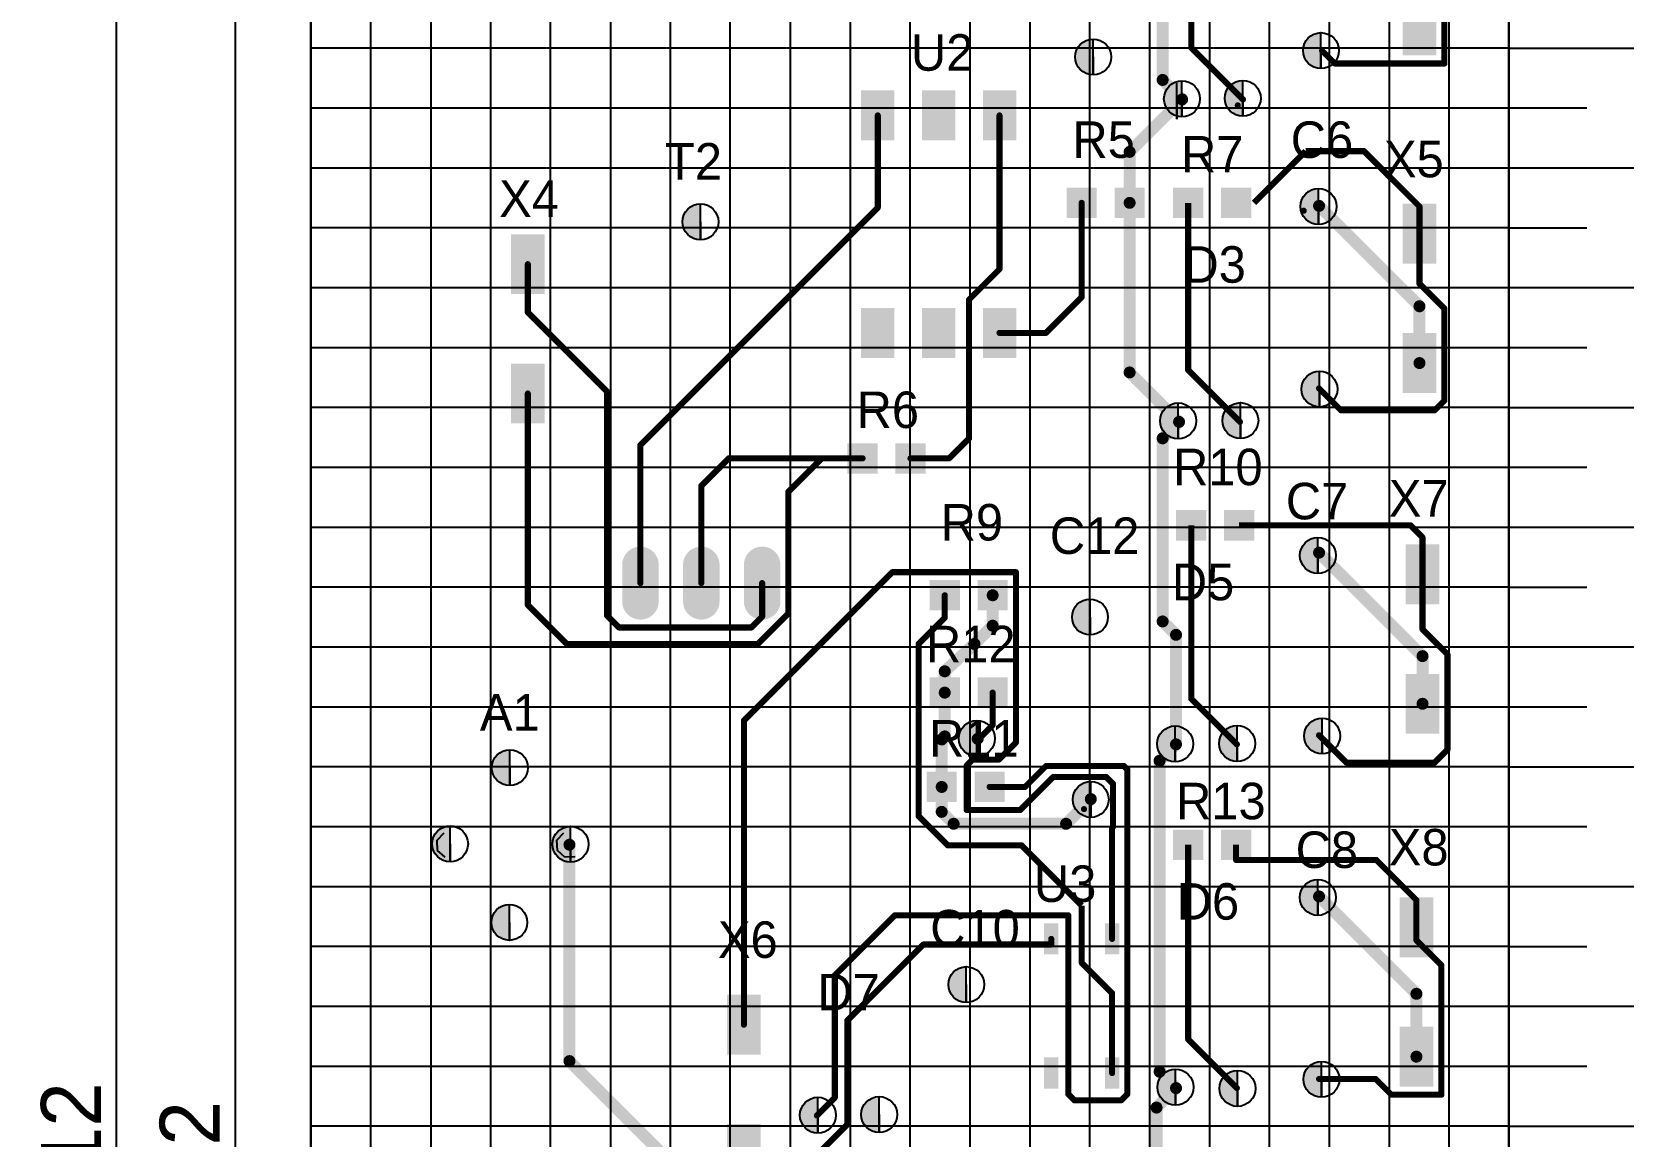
# Model space of a CAD drawing. Header units: millimetres. Extents: x 40 to 3761, y -469 to 920.
# Drawn here: x 1668.6 to 1735.4, y 62.6 to 108.7 of the extents above; entities that cross this region are included whole.
import ezdxf

# ---------------------------------------------------------------- set-up
doc = ezdxf.new("R2010")
doc.units = ezdxf.units.MM
doc.layers.get('Defpoints').update_dxf_attribs({"color": 5})
for name, color, linetype in [('3-размеры', 6, 'Continuous'), ('TopLayer', 1, 'Continuous'), ('TopOverlay', 2, 'Continuous'), ('Слой1', 7, 'Continuous')]:
    doc.layers.add(name, color=color, linetype=linetype)
doc.dimstyles.new('ISO-25', dxfattribs={"dimtxt": 2.5, "dimasz": 2.5, "dimexe": 1.25, "dimexo": 0.625, "dimtad": 1, "dimtxsty": 'Standard', "dimcen": 2.5, "dimadec": 0, "dimazin": 0, "dimtfac": 1, "dimtmove": 0, "dimatfit": 3, "dimfxl": 1, "dimarcsym": 0})

# ---------------------------------------------------------------- blocks, each defined once
blk = doc.blocks.new('*U99')
blk.add_line((0, 0.984), (0, -0.984))
blk = doc.blocks.new('*U100')
at = {"color": 0, "linetype": 'ByBlock', "lineweight": -2, "transparency": 16777216}
for p in [(0, 0), (5, 0), (10, 0), (15, 0), (20, 0), (25, 0), (30, 0), (35, 0), (40, 0), (45, 0)]:
    blk.add_blockref('*U99', p, dxfattribs=at)
blk = doc.blocks.new('*U95')
blk.add_line((1.624, 0), (-1.624, 0))
blk = doc.blocks.new('*U96')
at = {"color": 0, "linetype": 'ByBlock', "lineweight": -2, "transparency": 16777216}
for p in [(0, 0), (0, -2.5), (0, -5), (0, -7.5), (0, -10), (0, -12.5), (0, -15), (0, -17.5), (0, -20), (0, -22.5), (0, -25), (0, -27.5), (0, -30), (0, -32.5), (0, -35), (0, -37.5), (0, -40), (0, -42.5), (0, -45)]:
    blk.add_blockref('*U95', p, dxfattribs=at)
blk = doc.blocks.new('*D110')
at = {"layer": '3-размеры', "color": 0, "lineweight": -2, "transparency": 16777216}
for p, q in [((1679.606, 135.565), (1670.86, 135.565)), ((1672.11, 133.065), (1672.11, -14.435)), ((1679.606, -16.935), (1670.86, -16.935))]:
    blk.add_line(p, q, dxfattribs=at)
at = {"layer": '3-размеры', "color": 0, "transparency": 16777216}
for points in [[(1671.693, 133.065), (1672.526, 133.065), (1672.11, 135.565)], [(1671.693, -14.435), (1672.526, -14.435), (1672.11, -16.935)]]:
    blk.add_solid(points, dxfattribs=at)
at = {"layer": 'Defpoints', "color": 0, "transparency": 16777216}
for p in [(1680.231, 135.565), (1672.11, -16.935), (1680.231, -16.935)]:
    blk.add_point(p, dxfattribs=at)
at = {"layer": '3-размеры', "color": 0, "transparency": 16777216, "insert": (1670.235, 59.315), "char_height": 2.5, "attachment_point": 5, "rotation": 90}
blk.add_mtext('150h12', dxfattribs=at)
blk = doc.blocks.new('*D106')
at = {"layer": '3-размеры', "color": 0, "lineweight": -2, "transparency": 16777216}
for p, q in [((1682.106, 130.565), (1675.815, 130.565)), ((1677.065, 128.065), (1677.065, -11.917)), ((1682.109, -14.417), (1675.815, -14.417))]:
    blk.add_line(p, q, dxfattribs=at)
at = {"layer": '3-размеры', "color": 0, "transparency": 16777216}
for points in [[(1676.648, 128.065), (1677.482, 128.065), (1677.065, 130.565)], [(1676.648, -11.917), (1677.482, -11.917), (1677.065, -14.417)]]:
    blk.add_solid(points, dxfattribs=at)
at = {"layer": 'Defpoints', "color": 0, "transparency": 16777216}
for p in [(1682.731, 130.565), (1677.065, -14.417), (1682.734, -14.417)]:
    blk.add_point(p, dxfattribs=at)
at = {"layer": '3-размеры', "color": 0, "transparency": 16777216, "insert": (1675.19, 58.074), "char_height": 2.5, "attachment_point": 5, "rotation": 90}
blk.add_mtext('145%%P0.2', dxfattribs=at)
blk = doc.blocks.new('*U101')
for p, q in [((2.5, 76.25), (2.5, -76.25)), ((-2.5, 73.75), (-2.5, -76.25)), ((0.003, -76.25), (0.003, 73.75))]:
    blk.add_line(p, q)
blk = doc.blocks.new('*U102')
at = {"color": 0, "linetype": 'ByBlock', "lineweight": -2, "transparency": 16777216}
for p in [(0, 0), (7.5, 0), (15, 0), (22.5, 0), (30, 0), (37.5, 0), (45, 0)]:
    blk.add_blockref('*U101', p, dxfattribs=at)
blk = doc.blocks.new('*U103')
for p, q in [((25, 2.5), (-25, 2.5)), ((-25, 0), (25, 0)), ((-25, -2.5), (25, -2.5))]:
    blk.add_line(p, q)
blk = doc.blocks.new('*U104')
at = {"color": 0, "linetype": 'ByBlock', "lineweight": -2, "transparency": 16777216}
for p in [(0, 120), (0, 112.5), (0, 105), (0, 97.5), (0, 90), (0, 82.5), (0, 75)]:
    blk.add_blockref('*U103', p, dxfattribs=at)

msp = doc.modelspace()

# ---------------------------------------------------------------- hatches: boundary and pattern name
h = msp.add_hatch(color=256)
h.dxf.hatch_style = 1
h.paths.add_polyline_path([(1712.879, 108.444, 0.414214), (1712.129, 107.694, 0.414214), (1712.879, 106.944), (1712.879, 107.694)])
h = msp.add_hatch(color=256)
h.dxf.hatch_style = 1
h.paths.add_polyline_path([(1722.385, 108.71, 0.414214), (1721.635, 107.96, 0.414214), (1722.385, 107.21), (1722.385, 107.96)])
h = msp.add_hatch(color=256)
h.dxf.hatch_style = 1
h.paths.add_polyline_path([(1716.584, 106.699, 0.414214), (1715.834, 105.949, 0.414214), (1716.584, 105.199), (1716.584, 105.949)])
h = msp.add_hatch(color=256)
h.dxf.hatch_style = 1
h.paths.add_polyline_path([(1719.121, 106.719, 0.414214), (1718.371, 105.969, 0.414214), (1719.121, 105.219), (1719.121, 105.969)])
h = msp.add_hatch(color=256)
h.dxf.hatch_style = 1
h.paths.add_polyline_path([(1722.28, 102.203, 0.414214), (1721.53, 101.453, 0.414214), (1722.28, 100.703), (1722.28, 101.453)])
h = msp.add_hatch(color=256)
h.dxf.hatch_style = 1
h.paths.add_polyline_path([(1696.488, 101.562, 0.414214), (1695.738, 100.812, 0.414214), (1696.488, 100.062), (1696.488, 100.812)])
h = msp.add_hatch(color=256)
h.dxf.hatch_style = 1
h.paths.add_polyline_path([(1722.32, 94.581, 0.414214), (1721.57, 93.831, 0.414214), (1722.32, 93.081), (1722.32, 93.831)])
h = msp.add_hatch(color=256)
h.dxf.hatch_style = 1
h.paths.add_polyline_path([(1716.424, 93.251, 0.414214), (1715.674, 92.501, 0.414214), (1716.424, 91.751), (1716.424, 92.501)])
h = msp.add_hatch(color=256)
h.dxf.hatch_style = 1
h.paths.add_polyline_path([(1719.021, 93.264, 0.414214), (1718.271, 92.514, 0.414214), (1719.021, 91.764), (1719.021, 92.514)])
h = msp.add_hatch(color=256)
h.dxf.hatch_style = 1
h.paths.add_polyline_path([(1722.258, 87.632, 0.414214), (1721.508, 86.882, 0.414214), (1722.258, 86.132), (1722.258, 86.882)])
h = msp.add_hatch(color=256)
h.dxf.hatch_style = 1
h.paths.add_polyline_path([(1712.746, 85.064, 0.414214), (1711.996, 84.314, 0.414214), (1712.746, 83.564), (1712.746, 84.314)])
h = msp.add_hatch(color=256)
h.dxf.hatch_style = 1
h.paths.add_polyline_path([(1708.023, 79.995, 0.414214), (1707.273, 79.245, 0.414214), (1708.023, 78.495), (1708.023, 79.245)])
h = msp.add_hatch(color=256)
h.dxf.hatch_style = 1
h.paths.add_polyline_path([(1716.301, 79.767, 0.414214), (1715.551, 79.017, 0.414214), (1716.301, 78.267), (1716.301, 79.017)])
h = msp.add_hatch(color=256)
h.dxf.hatch_style = 1
h.paths.add_polyline_path([(1718.886, 79.784, 0.414214), (1718.136, 79.034, 0.414214), (1718.886, 78.284), (1718.886, 79.034)])
h = msp.add_hatch(color=256)
h.dxf.hatch_style = 1
h.paths.add_polyline_path([(1722.432, 80.098, 0.414214), (1721.682, 79.348, 0.414214), (1722.432, 78.598), (1722.432, 79.348)])
h = msp.add_hatch(color=256)
h.dxf.hatch_style = 1
h.paths.add_polyline_path([(1688.533, 78.775, 0.414214), (1687.783, 78.025, 0.414214), (1688.533, 77.275), (1688.533, 78.025)])
h = msp.add_hatch(color=256)
h.dxf.hatch_style = 1
h.paths.add_polyline_path([(1712.776, 77.45, 0.414214), (1712.026, 76.7, 0.414214), (1712.776, 75.95), (1712.776, 76.7)])
h = msp.add_hatch(color=256)
h.dxf.hatch_style = 1
h.paths.add_polyline_path([(1686.039, 75.593, 0.414214), (1685.289, 74.843, 0.414214), (1686.039, 74.093), (1686.039, 74.843)])
h = msp.add_hatch(color=256)
h.dxf.hatch_style = 1
h.paths.add_polyline_path([(1691.065, 75.577, 0.414214), (1690.315, 74.827, 0.414214), (1691.065, 74.077), (1691.065, 74.827)])
h = msp.add_hatch(color=256)
h.dxf.hatch_style = 1
h.paths.add_polyline_path([(1722.252, 73.358, 0.414214), (1721.502, 72.608, 0.414214), (1722.252, 71.858), (1722.252, 72.608)])
h = msp.add_hatch(color=256)
h.dxf.hatch_style = 1
h.paths.add_polyline_path([(1688.514, 72.316, 0.414214), (1687.764, 71.566, 0.414214), (1688.514, 70.816), (1688.514, 71.566)])
h = msp.add_hatch(color=256)
h.dxf.hatch_style = 1
h.paths.add_polyline_path([(1707.584, 69.718, 0.414214), (1706.834, 68.968, 0.414214), (1707.584, 68.218), (1707.584, 68.968)])
h = msp.add_hatch(color=256)
h.dxf.hatch_style = 1
h.paths.add_polyline_path([(1722.404, 65.765, 0.414214), (1721.654, 65.015, 0.414214), (1722.404, 64.265), (1722.404, 65.015)])
h = msp.add_hatch(color=256)
h.dxf.hatch_style = 1
h.paths.add_polyline_path([(1716.315, 65.438, 0.414214), (1715.565, 64.688, 0.414214), (1716.315, 63.938), (1716.315, 64.688)])
h = msp.add_hatch(color=256)
h.dxf.hatch_style = 1
h.paths.add_polyline_path([(1718.902, 65.384, 0.414214), (1718.152, 64.634, 0.414214), (1718.902, 63.884), (1718.902, 64.634)])
h = msp.add_hatch(color=256)
h.dxf.hatch_style = 1
h.paths.add_polyline_path([(1701.392, 64.265, 0.414214), (1700.642, 63.515, 0.414214), (1701.392, 62.765), (1701.392, 63.515)])
h = msp.add_hatch(color=256)
h.dxf.hatch_style = 1
h.paths.add_polyline_path([(1703.945, 64.293, 0.414214), (1703.195, 63.543, 0.414214), (1703.945, 62.793), (1703.945, 63.543)])

# ---------------------------------------------------------------- linework, layer by layer
for p, q in [((1680.231, -16.935), (1680.231, 133.065)), ((1730.231, -16.935), (1730.231, 133.065)), ((1730.231, 131.815), (1730.231, -16.935))]:
    msp.add_line(p, q)
at = {"layer": 'TopLayer'}
for p, q in [((1685.502, 74.998), (1685.789, 75.31)), ((1685.521, 74.574), (1685.502, 74.998)), ((1690.502, 74.998), (1690.789, 75.31)), ((1690.521, 74.574), (1690.502, 74.998)), ((1685.833, 74.288), (1685.521, 74.574)), ((1690.833, 74.288), (1690.521, 74.574)), ((1691.257, 74.306), (1690.833, 74.288))]:
    msp.add_line(p, q, dxfattribs=at)
for points, const_width in [([(1715.777, 106.736), (1715.777, 119.207)], 0.5), ([(1716.971, 108.082), (1716.971, 115.575)], 0.254), ([(1727.537, 107.422), (1727.537, 111.638)], 0.254), ([(1719.13, 105.923), (1716.971, 108.082)], 0.254), ([(1722.965, 107.422), (1722.432, 107.955)], 0.254), ([(1716.59, 105.923), (1715.777, 106.736)], 0.5), ([(1727.537, 107.422), (1722.965, 107.422)], 0.254), ([(1716.59, 105.923), (1714.399, 103.732)], 0.5), ([(1703.89, 101.402), (1703.89, 105.256)], 0.254), ([(1708.97, 98.837), (1708.97, 105.256)], 0.254), ([(1714.399, 101.605), (1714.399, 103.732)], 0.5), ([(1721.746, 103.764), (1719.587, 101.605)], 0.254), ([(1724.184, 103.764), (1721.746, 103.764)], 0.254), ([(1726.496, 101.453), (1724.184, 103.764)], 0.254), ([(1712.399, 97.668), (1712.399, 101.605)], 0.254), ([(1714.399, 94.525), (1714.399, 101.605)], 0.5), ([(1716.844, 94.62), (1716.844, 101.605)], 0.254), ([(1726.496, 97.287), (1722.305, 101.478)], 0.5), ([(1703.89, 101.402), (1693.984, 91.496)], 0.254), ([(1726.496, 100.316), (1726.496, 101.453)], 0.254), ([(1726.496, 98.227), (1726.496, 100.316)], 0.254), ([(1689.285, 97.033), (1689.285, 99.046)], 0.254), ([(1708.97, 98.837), (1707.7, 97.567)], 0.254), ([(1727.537, 97.186), (1726.496, 98.227)], 0.254), ([(1707.7, 91.775), (1707.7, 97.567)], 0.254), ([(1712.399, 97.668), (1710.907, 96.176)], 0.254), ([(1692.587, 93.731), (1689.285, 97.033)], 0.254), ([(1726.496, 94.916), (1726.496, 97.287)], 0.5), ([(1727.537, 93.35), (1727.537, 97.186)], 0.254), ([(1710.907, 96.176), (1708.97, 96.176)], 0.254), ([(1716.463, 92.461), (1714.399, 94.525)], 0.5), ([(1719.003, 92.461), (1716.844, 94.62)], 0.254), ([(1689.285, 84.816), (1689.285, 93.646)], 0.254), ([(1692.587, 84.384), (1692.587, 93.731)], 0.254), ([(1723.219, 92.944), (1722.305, 93.858)], 0.254), ([(1727.131, 92.944), (1723.219, 92.944)], 0.254), ([(1727.537, 93.35), (1727.131, 92.944)], 0.254), ([(1716.463, 92.461), (1715.777, 91.775)], 0.5), ([(1693.984, 85.73), (1693.984, 91.496)], 0.254), ([(1707.7, 91.775), (1706.862, 90.937)], 0.254), ([(1715.777, 84.13), (1715.777, 91.775)], 0.5), ([(1697.667, 90.937), (1696.524, 89.794)], 0.254), ([(1701.553, 90.937), (1697.667, 90.937)], 0.254), ([(1701.553, 90.937), (1700.156, 89.54)], 0.254), ([(1703.255, 90.937), (1701.553, 90.937)], 0.254), ([(1706.862, 90.937), (1705.255, 90.937)], 0.254), ([(1696.524, 85.73), (1696.524, 89.794)], 0.254), ([(1700.156, 84.46), (1700.156, 89.54)], 0.254), ([(1716.971, 80.904), (1716.971, 88.143)], 0.254), ([(1726.115, 88.143), (1718.971, 88.143)], 0.254), ([(1726.623, 87.635), (1726.115, 88.143)], 0.254), ([(1726.623, 86.092), (1726.623, 87.635)], 0.254), ([(1693.984, 86.492), (1693.984, 84.968)], 1.524), ([(1696.524, 86.492), (1696.524, 84.968)], 1.524), ([(1699.064, 86.492), (1699.064, 84.968)], 1.524), ([(1726.623, 82.682), (1722.305, 87)], 0.5), ([(1704.499, 86.187), (1698.302, 79.99)], 0.254), ([(1709.656, 86.187), (1704.499, 86.187)], 0.254), ([(1709.656, 79.077), (1709.656, 86.187)], 0.254), ([(1699.064, 84.33), (1699.064, 85.73)], 0.254), ([(1726.623, 83.8), (1726.623, 86.092)], 0.254), ([(1690.91, 83.19), (1689.285, 84.816)], 0.254), ([(1706.684, 84.282), (1706.684, 85.222)], 0.254), ([(1708.684, 83.952), (1708.684, 85.222)], 0.5), ([(1693.095, 83.876), (1692.587, 84.384)], 0.254), ([(1699.064, 84.33), (1698.61, 83.876)], 0.254), ([(1700.156, 84.46), (1698.886, 83.19)], 0.254), ([(1706.684, 84.282), (1705.592, 83.19)], 0.254), ([(1716.336, 83.571), (1715.777, 84.13)], 0.5), ([(1698.61, 83.876), (1693.095, 83.876)], 0.254), ([(1708.684, 83.952), (1707.922, 83.19)], 0.5), ([(1716.336, 78.999), (1716.336, 83.571)], 0.5), ([(1727.664, 82.758), (1726.623, 83.8)], 0.254), ([(1698.886, 83.19), (1690.91, 83.19)], 0.254), ([(1705.592, 76.002), (1705.592, 83.19)], 0.254), ([(1707.922, 83.19), (1706.684, 82.047)], 0.5), ([(1726.623, 80.692), (1726.623, 82.682)], 0.5), ([(1706.684, 81.158), (1706.684, 82.047)], 0.5), ([(1727.664, 78.771), (1727.664, 82.758)], 0.254), ([(1706.684, 79.329), (1706.684, 81.158)], 0.5), ([(1708.684, 79.805), (1708.684, 81.158)], 0.254), ([(1718.876, 78.999), (1716.971, 80.904)], 0.254), ([(1698.302, 67.296), (1698.302, 79.99)], 0.254), ([(1706.684, 79.329), (1706.557, 79.202)], 0.5), ([(1708.684, 79.805), (1708.081, 79.202)], 0.254), ([(1706.557, 77.221), (1706.557, 79.202)], 0.5), ([(1709.656, 79.077), (1708.942, 78.364)], 0.254), ([(1716.336, 78.999), (1715.65, 78.313)], 0.5), ([(1723.448, 78.237), (1722.305, 79.38)], 0.254), ([(1727.664, 78.771), (1727.131, 78.237)], 0.254), ([(1707.852, 78.364), (1707.598, 78.11)], 0.254), ([(1707.598, 76.259), (1707.598, 78.11)], 0.254), ([(1708.942, 78.364), (1707.852, 78.364)], 0.254), ([(1710.91, 78.094), (1710.037, 77.221)], 0.254), ([(1714.161, 78.094), (1710.91, 78.094)], 0.254), ([(1714.304, 77.951), (1714.161, 78.094)], 0.254), ([(1715.65, 65.334), (1715.65, 78.313)], 0.5), ([(1727.131, 78.237), (1723.448, 78.237)], 0.254), ([(1711.218, 77.64), (1709.837, 76.259)], 0.254), ([(1713.415, 77.64), (1711.218, 77.64)], 0.254), ([(1713.707, 77.348), (1713.415, 77.64)], 0.254), ([(1714.304, 64.394), (1714.304, 77.951)], 0.254), ([(1706.557, 76.18), (1706.557, 77.221)], 0.5), ([(1710.037, 77.221), (1708.557, 77.221)], 0.254), ([(1712.78, 76.713), (1711.749, 75.682)], 0.5), ([(1713.707, 75.557), (1713.707, 77.348)], 0.254), ([(1707.054, 75.682), (1706.557, 76.18)], 0.5), ([(1709.837, 76.259), (1707.598, 76.259)], 0.254), ([(1706.811, 74.783), (1705.592, 76.002)], 0.254), ([(1711.749, 75.682), (1707.054, 75.682)], 0.5), ([(1713.707, 75.557), (1713.669, 75.519)], 0.254), ([(1713.669, 70.877), (1713.669, 75.519)], 0.254), ([(1691.023, 65.774), (1691.023, 74.808)], 0.5), ([(1709.884, 74.783), (1706.811, 74.783)], 0.254), ([(1712.399, 72.268), (1709.884, 74.783)], 0.254), ([(1716.844, 66.68), (1716.844, 74.808)], 0.254), ([(1718.844, 74.173), (1718.844, 74.808)], 0.254), ([(1724.692, 74.173), (1718.844, 74.173)], 0.254), ([(1726.369, 72.497), (1724.692, 74.173)], 0.254), ([(1726.369, 68.585), (1722.305, 72.649)], 0.5), ([(1712.399, 69.881), (1712.399, 72.268)], 0.254), ([(1726.369, 71.36), (1726.369, 72.497)], 0.254), ([(1704.601, 71.862), (1702.097, 69.358)], 0.254), ([(1711.84, 71.862), (1704.601, 71.862)], 0.254), ([(1711.84, 64.394), (1711.84, 71.862)], 0.254), ([(1711.129, 70.643), (1711.129, 70.877)], 0.254), ([(1726.369, 70.82), (1726.369, 71.36)], 0.254), ([(1727.41, 69.779), (1726.369, 70.82)], 0.254), ([(1705.795, 70.643), (1702.62, 67.468)], 0.254), ([(1711.129, 70.643), (1705.795, 70.643)], 0.254), ([(1713.669, 68.611), (1712.399, 69.881)], 0.254), ([(1727.41, 64.369), (1727.41, 69.779)], 0.254), ([(1702.097, 64.253), (1702.097, 69.358)], 0.254), ([(1713.669, 65.277), (1713.669, 68.611)], 0.254), ([(1726.369, 65.96), (1726.369, 68.585)], 0.5), ([(1702.62, 63.124), (1702.62, 67.468)], 0.254), ([(1718.876, 64.648), (1716.844, 66.68)], 0.254), ([(1698.524, 58.273), (1691.023, 65.774)], 0.5), ([(1716.336, 64.648), (1715.65, 65.334)], 0.5), ([(1716.336, 64.648), (1715.523, 63.835)], 0.5), ([(1724.667, 65.029), (1722.305, 65.029)], 0.254), ([(1725.327, 64.369), (1724.667, 65.029)], 0.254), ([(1702.097, 64.253), (1701.35, 63.505)], 0.254), ([(1712.094, 64.14), (1711.84, 64.394)], 0.254), ([(1714.05, 64.14), (1712.094, 64.14)], 0.254), ([(1714.304, 64.394), (1714.05, 64.14)], 0.254), ([(1727.41, 64.369), (1725.327, 64.369)], 0.254), ([(1715.523, 50.094), (1715.523, 63.835)], 0.5), ([(1702.62, 63.124), (1701.401, 61.905)], 0.254)]:
    msp.add_lwpolyline(points, dxfattribs=dict(at, const_width=const_width))
for points, const_width in [([(1717.034, 108.082, -1), (1716.907, 108.082, -1)], 0.127), ([(1717.034, 108.082, -1), (1716.907, 108.082, -1)], 0.127), ([(1722.495, 107.955, -1), (1722.368, 107.955, -1)], 0.127), ([(1715.902, 106.736, -1), (1715.652, 106.736, -1)], 0.25), ([(1715.902, 106.736, -1), (1715.652, 106.736, -1)], 0.25), ([(1723.029, 107.422, -1), (1722.902, 107.422, -1)], 0.127), ([(1723.029, 107.422, -1), (1722.902, 107.422, -1)], 0.127), ([(1727.601, 107.422, -1), (1727.474, 107.422, -1)], 0.127), ([(1727.601, 107.422, -1), (1727.474, 107.422, -1)], 0.127), ([(1716.715, 105.923, -1), (1716.465, 105.923, -1)], 0.25), ([(1716.715, 105.923, -1), (1716.465, 105.923, -1)], 0.25), ([(1718.977, 105.674, -1), (1718.85, 105.674, -1)], 0.127), ([(1719.193, 105.923, -1), (1719.066, 105.923, -1)], 0.127), ([(1703.953, 105.256, -1), (1703.826, 105.256, -1)], 0.127), ([(1709.033, 105.256, -1), (1708.906, 105.256, -1)], 0.127), ([(1714.524, 103.732, -1), (1714.274, 103.732, -1)], 0.25), ([(1714.524, 103.732, -1), (1714.274, 103.732, -1)], 0.25), ([(1724.248, 103.764, -1), (1724.121, 103.764, -1)], 0.127), ([(1724.248, 103.764, -1), (1724.121, 103.764, -1)], 0.127), ([(1712.462, 101.605, -1), (1712.335, 101.605, -1)], 0.127), ([(1714.524, 101.605, -1), (1714.274, 101.605, -1)], 0.25), ([(1714.524, 101.605, -1), (1714.274, 101.605, -1)], 0.25), ([(1722.43, 101.478, -1), (1722.18, 101.478, -1)], 0.25), ([(1703.953, 101.402, -1), (1703.826, 101.402, -1)], 0.127), ([(1703.953, 101.402, -1), (1703.826, 101.402, -1)], 0.127), ([(1721.73, 101.276, -1), (1721.603, 101.276, -1)], 0.127), ([(1721.73, 101.276, -1), (1721.603, 101.276, -1)], 0.127), ([(1726.559, 101.453, -1), (1726.432, 101.453, -1)], 0.127), ([(1726.559, 101.453, -1), (1726.432, 101.453, -1)], 0.127), ([(1726.559, 100.316, -1), (1726.432, 100.316, -1)], 0.127), ([(1726.559, 100.316, -1), (1726.432, 100.316, -1)], 0.127), ([(1689.348, 99.046, -1), (1689.221, 99.046, -1)], 0.127), ([(1709.033, 98.837, -1), (1708.906, 98.837, -1)], 0.127), ([(1709.033, 98.837, -1), (1708.906, 98.837, -1)], 0.127), ([(1726.559, 98.227, -1), (1726.432, 98.227, -1)], 0.127), ([(1726.559, 98.227, -1), (1726.432, 98.227, -1)], 0.127), ([(1707.763, 97.567, -1), (1707.636, 97.567, -1)], 0.127), ([(1707.763, 97.567, -1), (1707.636, 97.567, -1)], 0.127), ([(1712.462, 97.668, -1), (1712.335, 97.668, -1)], 0.127), ([(1712.462, 97.668, -1), (1712.335, 97.668, -1)], 0.127), ([(1689.348, 97.033, -1), (1689.221, 97.033, -1)], 0.127), ([(1689.348, 97.033, -1), (1689.221, 97.033, -1)], 0.127), ([(1726.621, 97.287, -1), (1726.371, 97.287, -1)], 0.25), ([(1726.621, 97.287, -1), (1726.371, 97.287, -1)], 0.25), ([(1727.601, 97.186, -1), (1727.474, 97.186, -1)], 0.127), ([(1727.601, 97.186, -1), (1727.474, 97.186, -1)], 0.127), ([(1709.033, 96.176, -1), (1708.906, 96.176, -1)], 0.127), ([(1710.97, 96.176, -1), (1710.843, 96.176, -1)], 0.127), ([(1710.97, 96.176, -1), (1710.843, 96.176, -1)], 0.127), ([(1726.621, 94.916, -1), (1726.371, 94.916, -1)], 0.25), ([(1714.524, 94.525, -1), (1714.274, 94.525, -1)], 0.25), ([(1714.524, 94.525, -1), (1714.274, 94.525, -1)], 0.25), ([(1716.907, 94.62, -1), (1716.78, 94.62, -1)], 0.127), ([(1716.907, 94.62, -1), (1716.78, 94.62, -1)], 0.127), ([(1689.348, 93.646, -1), (1689.221, 93.646, -1)], 0.127), ([(1692.65, 93.731, -1), (1692.523, 93.731, -1)], 0.127), ([(1692.65, 93.731, -1), (1692.523, 93.731, -1)], 0.127), ([(1722.368, 93.858, -1), (1722.241, 93.858, -1)], 0.127), ([(1723.283, 92.944, -1), (1723.156, 92.944, -1)], 0.127), ([(1723.283, 92.944, -1), (1723.156, 92.944, -1)], 0.127), ([(1727.194, 92.944, -1), (1727.067, 92.944, -1)], 0.127), ([(1727.194, 92.944, -1), (1727.067, 92.944, -1)], 0.127), ([(1727.601, 93.35, -1), (1727.474, 93.35, -1)], 0.127), ([(1727.601, 93.35, -1), (1727.474, 93.35, -1)], 0.127), ([(1716.588, 92.461, -1), (1716.338, 92.461, -1)], 0.25), ([(1716.588, 92.461, -1), (1716.338, 92.461, -1)], 0.25), ([(1719.066, 92.461, -1), (1718.939, 92.461, -1)], 0.127), ([(1694.047, 91.496, -1), (1693.92, 91.496, -1)], 0.127), ([(1694.047, 91.496, -1), (1693.92, 91.496, -1)], 0.127), ([(1707.763, 91.775, -1), (1707.636, 91.775, -1)], 0.127), ([(1707.763, 91.775, -1), (1707.636, 91.775, -1)], 0.127), ([(1715.902, 91.775, -1), (1715.652, 91.775, -1)], 0.25), ([(1715.902, 91.775, -1), (1715.652, 91.775, -1)], 0.25), ([(1697.73, 90.937, -1), (1697.603, 90.937, -1)], 0.127), ([(1697.73, 90.937, -1), (1697.603, 90.937, -1)], 0.127), ([(1701.616, 90.937, -1), (1701.489, 90.937, -1)], 0.127), ([(1701.616, 90.937, -1), (1701.489, 90.937, -1)], 0.127), ([(1701.616, 90.937, -1), (1701.489, 90.937, -1)], 0.127), ([(1703.318, 90.937, -1), (1703.191, 90.937, -1)], 0.127), ([(1705.318, 90.937, -1), (1705.191, 90.937, -1)], 0.127), ([(1706.925, 90.937, -1), (1706.798, 90.937, -1)], 0.127), ([(1706.925, 90.937, -1), (1706.798, 90.937, -1)], 0.127), ([(1696.587, 89.794, -1), (1696.46, 89.794, -1)], 0.127), ([(1696.587, 89.794, -1), (1696.46, 89.794, -1)], 0.127), ([(1700.219, 89.54, -1), (1700.092, 89.54, -1)], 0.127), ([(1700.219, 89.54, -1), (1700.092, 89.54, -1)], 0.127), ([(1726.178, 88.143, -1), (1726.051, 88.143, -1)], 0.127), ([(1726.178, 88.143, -1), (1726.051, 88.143, -1)], 0.127), ([(1726.686, 87.635, -1), (1726.559, 87.635, -1)], 0.127), ([(1726.686, 87.635, -1), (1726.559, 87.635, -1)], 0.127), ([(1694.365, 86.492, -1), (1693.603, 86.492, -1)], 0.762), ([(1696.905, 86.492, -1), (1696.143, 86.492, -1)], 0.762), ([(1699.445, 86.492, -1), (1698.683, 86.492, -1)], 0.762), ([(1722.43, 87, -1), (1722.18, 87, -1)], 0.25), ([(1704.563, 86.187, -1), (1704.436, 86.187, -1)], 0.127), ([(1704.563, 86.187, -1), (1704.436, 86.187, -1)], 0.127), ([(1709.719, 86.187, -1), (1709.592, 86.187, -1)], 0.127), ([(1709.719, 86.187, -1), (1709.592, 86.187, -1)], 0.127), ([(1694.365, 84.968, -1), (1693.603, 84.968, -1)], 0.762), ([(1694.047, 85.73, -1), (1693.92, 85.73, -1)], 0.127), ([(1696.905, 84.968, -1), (1696.143, 84.968, -1)], 0.762), ([(1696.587, 85.73, -1), (1696.46, 85.73, -1)], 0.127), ([(1699.445, 84.968, -1), (1698.683, 84.968, -1)], 0.762), ([(1699.127, 85.73, -1), (1699, 85.73, -1)], 0.127), ([(1726.686, 86.092, -1), (1726.559, 86.092, -1)], 0.127), ([(1726.686, 86.092, -1), (1726.559, 86.092, -1)], 0.127), ([(1689.348, 84.816, -1), (1689.221, 84.816, -1)], 0.127), ([(1689.348, 84.816, -1), (1689.221, 84.816, -1)], 0.127), ([(1706.747, 85.222, -1), (1706.62, 85.222, -1)], 0.127), ([(1708.809, 85.222, -1), (1708.559, 85.222, -1)], 0.25), ([(1692.65, 84.384, -1), (1692.523, 84.384, -1)], 0.127), ([(1692.65, 84.384, -1), (1692.523, 84.384, -1)], 0.127), ([(1699.127, 84.33, -1), (1699, 84.33, -1)], 0.127), ([(1699.127, 84.33, -1), (1699, 84.33, -1)], 0.127), ([(1700.219, 84.46, -1), (1700.092, 84.46, -1)], 0.127), ([(1700.219, 84.46, -1), (1700.092, 84.46, -1)], 0.127), ([(1706.747, 84.282, -1), (1706.62, 84.282, -1)], 0.127), ([(1706.747, 84.282, -1), (1706.62, 84.282, -1)], 0.127), ([(1715.902, 84.13, -1), (1715.652, 84.13, -1)], 0.25), ([(1715.902, 84.13, -1), (1715.652, 84.13, -1)], 0.25), ([(1693.158, 83.876, -1), (1693.031, 83.876, -1)], 0.127), ([(1693.158, 83.876, -1), (1693.031, 83.876, -1)], 0.127), ([(1698.673, 83.876, -1), (1698.546, 83.876, -1)], 0.127), ([(1698.673, 83.876, -1), (1698.546, 83.876, -1)], 0.127), ([(1708.809, 83.952, -1), (1708.559, 83.952, -1)], 0.25), ([(1708.809, 83.952, -1), (1708.559, 83.952, -1)], 0.25), ([(1716.461, 83.571, -1), (1716.211, 83.571, -1)], 0.25), ([(1716.461, 83.571, -1), (1716.211, 83.571, -1)], 0.25), ([(1726.686, 83.8, -1), (1726.559, 83.8, -1)], 0.127), ([(1726.686, 83.8, -1), (1726.559, 83.8, -1)], 0.127), ([(1690.974, 83.19, -1), (1690.847, 83.19, -1)], 0.127), ([(1690.974, 83.19, -1), (1690.847, 83.19, -1)], 0.127), ([(1698.949, 83.19, -1), (1698.822, 83.19, -1)], 0.127), ([(1698.949, 83.19, -1), (1698.822, 83.19, -1)], 0.127), ([(1705.655, 83.19, -1), (1705.528, 83.19, -1)], 0.127), ([(1705.655, 83.19, -1), (1705.528, 83.19, -1)], 0.127), ([(1708.047, 83.19, -1), (1707.797, 83.19, -1)], 0.25), ([(1708.047, 83.19, -1), (1707.797, 83.19, -1)], 0.25), ([(1726.748, 82.682, -1), (1726.498, 82.682, -1)], 0.25), ([(1726.748, 82.682, -1), (1726.498, 82.682, -1)], 0.25), ([(1706.809, 82.047, -1), (1706.559, 82.047, -1)], 0.25), ([(1706.809, 82.047, -1), (1706.559, 82.047, -1)], 0.25), ([(1727.728, 82.758, -1), (1727.601, 82.758, -1)], 0.127), ([(1727.728, 82.758, -1), (1727.601, 82.758, -1)], 0.127), ([(1706.809, 81.158, -1), (1706.559, 81.158, -1)], 0.25), ([(1706.809, 81.158, -1), (1706.559, 81.158, -1)], 0.25), ([(1708.747, 81.158, -1), (1708.62, 81.158, -1)], 0.127), ([(1717.034, 80.904, -1), (1716.907, 80.904, -1)], 0.127), ([(1717.034, 80.904, -1), (1716.907, 80.904, -1)], 0.127), ([(1726.748, 80.692, -1), (1726.498, 80.692, -1)], 0.25), ([(1698.365, 79.99, -1), (1698.238, 79.99, -1)], 0.127), ([(1698.365, 79.99, -1), (1698.238, 79.99, -1)], 0.127), ([(1706.809, 79.329, -1), (1706.559, 79.329, -1)], 0.25), ([(1706.809, 79.329, -1), (1706.559, 79.329, -1)], 0.25), ([(1708.747, 79.805, -1), (1708.62, 79.805, -1)], 0.127), ([(1708.747, 79.805, -1), (1708.62, 79.805, -1)], 0.127), ([(1706.682, 79.202, -1), (1706.432, 79.202, -1)], 0.25), ([(1706.682, 79.202, -1), (1706.432, 79.202, -1)], 0.25), ([(1708.183, 79.228, -1), (1707.933, 79.228, -1)], 0.25), ([(1708.183, 79.228, -1), (1707.933, 79.228, -1)], 0.25), ([(1708.144, 79.202, -1), (1708.017, 79.202, -1)], 0.127), ([(1709.719, 79.077, -1), (1709.592, 79.077, -1)], 0.127), ([(1709.719, 79.077, -1), (1709.592, 79.077, -1)], 0.127), ([(1716.461, 78.999, -1), (1716.211, 78.999, -1)], 0.25), ([(1716.461, 78.999, -1), (1716.211, 78.999, -1)], 0.25), ([(1718.939, 78.999, -1), (1718.812, 78.999, -1)], 0.127), ([(1722.368, 79.38, -1), (1722.241, 79.38, -1)], 0.127), ([(1727.728, 78.771, -1), (1727.601, 78.771, -1)], 0.127), ([(1727.728, 78.771, -1), (1727.601, 78.771, -1)], 0.127), ([(1707.662, 78.11, -1), (1707.535, 78.11, -1)], 0.127), ([(1707.662, 78.11, -1), (1707.535, 78.11, -1)], 0.127), ([(1707.916, 78.364, -1), (1707.789, 78.364, -1)], 0.127), ([(1707.916, 78.364, -1), (1707.789, 78.364, -1)], 0.127), ([(1709.006, 78.364, -1), (1708.879, 78.364, -1)], 0.127), ([(1709.006, 78.364, -1), (1708.879, 78.364, -1)], 0.127), ([(1710.973, 78.094, -1), (1710.846, 78.094, -1)], 0.127), ([(1710.973, 78.094, -1), (1710.846, 78.094, -1)], 0.127), ([(1714.224, 78.094, -1), (1714.097, 78.094, -1)], 0.127), ([(1714.224, 78.094, -1), (1714.097, 78.094, -1)], 0.127), ([(1715.775, 78.313, -1), (1715.525, 78.313, -1)], 0.25), ([(1715.775, 78.313, -1), (1715.525, 78.313, -1)], 0.25), ([(1723.511, 78.237, -1), (1723.384, 78.237, -1)], 0.127), ([(1723.511, 78.237, -1), (1723.384, 78.237, -1)], 0.127), ([(1727.194, 78.237, -1), (1727.067, 78.237, -1)], 0.127), ([(1727.194, 78.237, -1), (1727.067, 78.237, -1)], 0.127), ([(1711.281, 77.64, -1), (1711.154, 77.64, -1)], 0.127), ([(1711.281, 77.64, -1), (1711.154, 77.64, -1)], 0.127), ([(1713.478, 77.64, -1), (1713.351, 77.64, -1)], 0.127), ([(1713.478, 77.64, -1), (1713.351, 77.64, -1)], 0.127), ([(1714.367, 77.951, -1), (1714.24, 77.951, -1)], 0.127), ([(1714.367, 77.951, -1), (1714.24, 77.951, -1)], 0.127), ([(1706.682, 77.221, -1), (1706.432, 77.221, -1)], 0.25), ([(1706.682, 77.221, -1), (1706.432, 77.221, -1)], 0.25), ([(1708.62, 77.221, -1), (1708.493, 77.221, -1)], 0.127), ([(1710.1, 77.221, -1), (1709.973, 77.221, -1)], 0.127), ([(1710.1, 77.221, -1), (1709.973, 77.221, -1)], 0.127), ([(1712.905, 76.713, -1), (1712.655, 76.713, -1)], 0.25), ([(1713.77, 77.348, -1), (1713.643, 77.348, -1)], 0.127), ([(1713.77, 77.348, -1), (1713.643, 77.348, -1)], 0.127), ([(1706.682, 76.18, -1), (1706.432, 76.18, -1)], 0.25), ([(1706.682, 76.18, -1), (1706.432, 76.18, -1)], 0.25), ([(1707.662, 76.259, -1), (1707.535, 76.259, -1)], 0.127), ([(1707.662, 76.259, -1), (1707.535, 76.259, -1)], 0.127), ([(1709.9, 76.259, -1), (1709.773, 76.259, -1)], 0.127), ([(1709.9, 76.259, -1), (1709.773, 76.259, -1)], 0.127), ([(1712.559, 76.295, -1), (1712.432, 76.295, -1)], 0.127), ([(1712.559, 76.295, -1), (1712.432, 76.295, -1)], 0.127), ([(1705.655, 76.002, -1), (1705.528, 76.002, -1)], 0.127), ([(1705.655, 76.002, -1), (1705.528, 76.002, -1)], 0.127), ([(1707.179, 75.682, -1), (1706.929, 75.682, -1)], 0.25), ([(1707.179, 75.682, -1), (1706.929, 75.682, -1)], 0.25), ([(1711.874, 75.682, -1), (1711.624, 75.682, -1)], 0.25), ([(1711.874, 75.682, -1), (1711.624, 75.682, -1)], 0.25), ([(1713.732, 75.519, -1), (1713.605, 75.519, -1)], 0.127), ([(1713.732, 75.519, -1), (1713.605, 75.519, -1)], 0.127), ([(1713.77, 75.557, -1), (1713.643, 75.557, -1)], 0.127), ([(1713.77, 75.557, -1), (1713.643, 75.557, -1)], 0.127), ([(1691.148, 74.808, -1), (1690.898, 74.808, -1)], 0.25), ([(1706.874, 74.783, -1), (1706.747, 74.783, -1)], 0.127), ([(1706.874, 74.783, -1), (1706.747, 74.783, -1)], 0.127), ([(1709.948, 74.783, -1), (1709.821, 74.783, -1)], 0.127), ([(1709.948, 74.783, -1), (1709.821, 74.783, -1)], 0.127), ([(1718.907, 74.173, -1), (1718.78, 74.173, -1)], 0.127), ([(1718.907, 74.173, -1), (1718.78, 74.173, -1)], 0.127), ([(1724.756, 74.173, -1), (1724.629, 74.173, -1)], 0.127), ([(1724.756, 74.173, -1), (1724.629, 74.173, -1)], 0.127), ([(1722.43, 72.649, -1), (1722.18, 72.649, -1)], 0.25), ([(1726.432, 72.497, -1), (1726.305, 72.497, -1)], 0.127), ([(1726.432, 72.497, -1), (1726.305, 72.497, -1)], 0.127), ([(1704.664, 71.862, -1), (1704.537, 71.862, -1)], 0.127), ([(1704.664, 71.862, -1), (1704.537, 71.862, -1)], 0.127), ([(1711.903, 71.862, -1), (1711.776, 71.862, -1)], 0.127), ([(1711.903, 71.862, -1), (1711.776, 71.862, -1)], 0.127), ([(1711.192, 70.877, -1), (1711.065, 70.877, -1)], 0.127), ([(1713.732, 70.877, -1), (1713.605, 70.877, -1)], 0.127), ([(1726.432, 71.36, -1), (1726.305, 71.36, -1)], 0.127), ([(1726.432, 71.36, -1), (1726.305, 71.36, -1)], 0.127), ([(1726.432, 70.82, -1), (1726.305, 70.82, -1)], 0.127), ([(1726.432, 70.82, -1), (1726.305, 70.82, -1)], 0.127), ([(1705.858, 70.643, -1), (1705.731, 70.643, -1)], 0.127), ([(1705.858, 70.643, -1), (1705.731, 70.643, -1)], 0.127), ([(1711.192, 70.643, -1), (1711.065, 70.643, -1)], 0.127), ([(1711.192, 70.643, -1), (1711.065, 70.643, -1)], 0.127), ([(1712.462, 69.881, -1), (1712.335, 69.881, -1)], 0.127), ([(1712.462, 69.881, -1), (1712.335, 69.881, -1)], 0.127), ([(1727.474, 69.779, -1), (1727.347, 69.779, -1)], 0.127), ([(1727.474, 69.779, -1), (1727.347, 69.779, -1)], 0.127), ([(1702.161, 69.358, -1), (1702.034, 69.358, -1)], 0.127), ([(1702.161, 69.358, -1), (1702.034, 69.358, -1)], 0.127), ([(1713.732, 68.611, -1), (1713.605, 68.611, -1)], 0.127), ([(1713.732, 68.611, -1), (1713.605, 68.611, -1)], 0.127), ([(1726.494, 68.585, -1), (1726.244, 68.585, -1)], 0.25), ([(1726.494, 68.585, -1), (1726.244, 68.585, -1)], 0.25), ([(1702.683, 67.468, -1), (1702.556, 67.468, -1)], 0.127), ([(1702.683, 67.468, -1), (1702.556, 67.468, -1)], 0.127), ([(1698.365, 67.296, -1), (1698.238, 67.296, -1)], 0.127), ([(1716.907, 66.68, -1), (1716.78, 66.68, -1)], 0.127), ([(1716.907, 66.68, -1), (1716.78, 66.68, -1)], 0.127), ([(1726.494, 65.96, -1), (1726.244, 65.96, -1)], 0.25), ([(1691.148, 65.774, -1), (1690.898, 65.774, -1)], 0.25), ([(1691.148, 65.774, -1), (1690.898, 65.774, -1)], 0.25), ([(1715.775, 65.334, -1), (1715.525, 65.334, -1)], 0.25), ([(1715.775, 65.334, -1), (1715.525, 65.334, -1)], 0.25), ([(1713.732, 65.277, -1), (1713.605, 65.277, -1)], 0.127), ([(1716.461, 64.648, -1), (1716.211, 64.648, -1)], 0.25), ([(1716.461, 64.648, -1), (1716.211, 64.648, -1)], 0.25), ([(1722.368, 65.029, -1), (1722.241, 65.029, -1)], 0.127), ([(1724.73, 65.029, -1), (1724.603, 65.029, -1)], 0.127), ([(1724.73, 65.029, -1), (1724.603, 65.029, -1)], 0.127), ([(1702.161, 64.253, -1), (1702.034, 64.253, -1)], 0.127), ([(1702.161, 64.253, -1), (1702.034, 64.253, -1)], 0.127), ([(1711.903, 64.394, -1), (1711.776, 64.394, -1)], 0.127), ([(1711.903, 64.394, -1), (1711.776, 64.394, -1)], 0.127), ([(1712.157, 64.14, -1), (1712.03, 64.14, -1)], 0.127), ([(1712.157, 64.14, -1), (1712.03, 64.14, -1)], 0.127), ([(1714.113, 64.14, -1), (1713.986, 64.14, -1)], 0.127), ([(1714.113, 64.14, -1), (1713.986, 64.14, -1)], 0.127), ([(1714.367, 64.394, -1), (1714.24, 64.394, -1)], 0.127), ([(1714.367, 64.394, -1), (1714.24, 64.394, -1)], 0.127), ([(1718.939, 64.648, -1), (1718.812, 64.648, -1)], 0.127), ([(1725.391, 64.369, -1), (1725.264, 64.369, -1)], 0.127), ([(1725.391, 64.369, -1), (1725.264, 64.369, -1)], 0.127), ([(1727.474, 64.369, -1), (1727.347, 64.369, -1)], 0.127), ([(1727.474, 64.369, -1), (1727.347, 64.369, -1)], 0.127), ([(1701.413, 63.505, -1), (1701.286, 63.505, -1)], 0.127), ([(1715.648, 63.835, -1), (1715.398, 63.835, -1)], 0.25), ([(1715.648, 63.835, -1), (1715.398, 63.835, -1)], 0.25), ([(1702.683, 63.124, -1), (1702.556, 63.124, -1)], 0.127), ([(1702.683, 63.124, -1), (1702.556, 63.124, -1)], 0.127)]:
    msp.add_lwpolyline(points, format="xyb", close=True, dxfattribs=dict(at, const_width=const_width))
for points in [[(1725.796, 107.763), (1725.796, 110.263), (1727.196, 107.763), (1727.196, 110.263)], [(1703.195, 104.211), (1703.195, 106.301), (1704.585, 104.211), (1704.585, 106.301)], [(1705.735, 104.211), (1705.735, 106.301), (1707.125, 104.211), (1707.125, 106.301)], [(1708.275, 104.211), (1708.275, 106.301), (1709.665, 104.211), (1709.665, 106.301)], [(1713.029, 100.97), (1711.769, 100.97), (1713.029, 102.24), (1711.769, 102.24)], [(1715.029, 100.97), (1713.769, 100.97), (1715.029, 102.24), (1713.769, 102.24)], [(1717.474, 100.97), (1716.214, 100.97), (1717.474, 102.24), (1716.214, 102.24)], [(1719.474, 100.97), (1718.214, 100.97), (1719.474, 102.24), (1718.214, 102.24)], [(1725.796, 99.066), (1725.796, 101.566), (1727.196, 99.066), (1727.196, 101.566)], [(1688.585, 97.796), (1688.585, 100.296), (1689.985, 97.796), (1689.985, 100.296)], [(1703.195, 95.131), (1703.195, 97.221), (1704.585, 95.131), (1704.585, 97.221)], [(1705.735, 95.131), (1705.735, 97.221), (1707.125, 95.131), (1707.125, 97.221)], [(1708.275, 95.131), (1708.275, 97.221), (1709.665, 95.131), (1709.665, 97.221)], [(1725.796, 93.666), (1725.796, 96.166), (1727.196, 93.666), (1727.196, 96.166)], [(1688.585, 92.396), (1688.585, 94.896), (1689.985, 92.396), (1689.985, 94.896)], [(1703.885, 90.302), (1702.625, 90.302), (1703.885, 91.572), (1702.625, 91.572)], [(1705.885, 90.302), (1704.625, 90.302), (1705.885, 91.572), (1704.625, 91.572)], [(1717.601, 87.508), (1716.341, 87.508), (1717.601, 88.778), (1716.341, 88.778)], [(1719.601, 87.508), (1718.341, 87.508), (1719.601, 88.778), (1718.341, 88.778)], [(1725.923, 84.842), (1725.923, 87.342), (1727.323, 84.842), (1727.323, 87.342)], [(1707.314, 84.587), (1706.054, 84.587), (1707.314, 85.857), (1706.054, 85.857)], [(1709.314, 84.587), (1708.054, 84.587), (1709.314, 85.857), (1708.054, 85.857)], [(1707.314, 80.523), (1706.054, 80.523), (1707.314, 81.793), (1706.054, 81.793)], [(1709.314, 80.523), (1708.054, 80.523), (1709.314, 81.793), (1708.054, 81.793)], [(1725.923, 79.442), (1725.923, 81.942), (1727.323, 79.442), (1727.323, 81.942)], [(1707.187, 76.586), (1705.927, 76.586), (1707.187, 77.856), (1705.927, 77.856)], [(1709.187, 76.586), (1707.927, 76.586), (1709.187, 77.856), (1707.927, 77.856)], [(1717.474, 74.173), (1716.214, 74.173), (1717.474, 75.443), (1716.214, 75.443)], [(1719.474, 74.173), (1718.214, 74.173), (1719.474, 75.443), (1718.214, 75.443)], [(1725.669, 70.11), (1725.669, 72.61), (1727.069, 70.11), (1727.069, 72.61)], [(1711.429, 71.527), (1711.429, 70.227), (1710.829, 71.527), (1710.829, 70.227)], [(1713.969, 71.527), (1713.969, 70.227), (1713.369, 71.527), (1713.369, 70.227)], [(1697.602, 66.046), (1697.602, 68.546), (1699.002, 66.046), (1699.002, 68.546)], [(1725.669, 64.71), (1725.669, 67.21), (1727.069, 64.71), (1727.069, 67.21)], [(1710.829, 64.627), (1710.829, 65.927), (1711.429, 64.627), (1711.429, 65.927)], [(1713.369, 64.627), (1713.369, 65.927), (1713.969, 64.627), (1713.969, 65.927)], [(1697.602, 60.646), (1697.602, 63.146), (1699.002, 60.646), (1699.002, 63.146)]]:
    msp.add_solid(points, dxfattribs=at)
at = {"layer": 'Слой1'}
for p, q in [((1712.879, 106.944), (1712.879, 108.444)), ((1722.385, 107.21), (1722.385, 108.71)), ((1712.879, 107.694), (1712.879, 106.944)), ((1722.385, 107.96), (1722.385, 107.21)), ((1716.372, 105.099), (1716.372, 106.599)), ((1716.584, 105.199), (1716.584, 106.699)), ((1719.121, 105.219), (1719.121, 106.719)), ((1716.372, 105.849), (1716.372, 105.099)), ((1716.584, 105.949), (1716.584, 105.199)), ((1719.121, 105.969), (1719.121, 105.219)), ((1722.28, 100.703), (1722.28, 102.203)), ((1696.488, 100.062), (1696.488, 101.562)), ((1722.28, 101.453), (1722.28, 100.703)), ((1696.488, 100.812), (1696.488, 100.062)), ((1722.32, 93.081), (1722.32, 94.581)), ((1722.32, 93.831), (1722.32, 93.081)), ((1716.424, 91.751), (1716.424, 93.251)), ((1719.021, 91.764), (1719.021, 93.264)), ((1716.424, 92.501), (1716.424, 91.751)), ((1719.021, 92.514), (1719.021, 91.764)), ((1722.258, 86.132), (1722.258, 87.632)), ((1722.258, 86.882), (1722.258, 86.132)), ((1712.746, 83.564), (1712.746, 85.064)), ((1712.746, 84.314), (1712.746, 83.564)), ((1708.023, 78.495), (1708.023, 79.995)), ((1716.301, 78.267), (1716.301, 79.767)), ((1718.886, 78.284), (1718.886, 79.784)), ((1722.432, 78.598), (1722.432, 80.098)), ((1708.023, 79.245), (1708.023, 78.495)), ((1716.301, 79.017), (1716.301, 78.267)), ((1718.886, 79.034), (1718.886, 78.284)), ((1722.432, 79.348), (1722.432, 78.598)), ((1688.533, 77.275), (1688.533, 78.775)), ((1688.533, 78.025), (1688.533, 77.275)), ((1712.776, 75.95), (1712.776, 77.45)), ((1712.776, 76.7), (1712.776, 75.95)), ((1686.039, 74.093), (1686.039, 75.593)), ((1691.065, 74.077), (1691.065, 75.577)), ((1686.039, 74.843), (1686.039, 74.093)), ((1691.065, 74.827), (1691.065, 74.077)), ((1722.252, 71.858), (1722.252, 73.358)), ((1688.514, 70.816), (1688.514, 72.316)), ((1722.252, 72.608), (1722.252, 71.858)), ((1688.514, 71.566), (1688.514, 70.816)), ((1707.584, 68.218), (1707.584, 69.718)), ((1707.584, 68.968), (1707.584, 68.218)), ((1722.404, 64.265), (1722.404, 65.765)), ((1716.315, 63.938), (1716.315, 65.438)), ((1718.902, 63.884), (1718.902, 65.384)), ((1722.404, 65.015), (1722.404, 64.265)), ((1701.392, 62.765), (1701.392, 64.265)), ((1703.945, 62.793), (1703.945, 64.293)), ((1716.315, 64.688), (1716.315, 63.938)), ((1718.902, 64.634), (1718.902, 63.884)), ((1701.392, 63.515), (1701.392, 62.765)), ((1703.945, 63.543), (1703.945, 62.793))]:
    msp.add_line(p, q, dxfattribs=at)
for centre in [(1712.879, 107.694), (1722.385, 107.96), (1716.584, 105.949), (1719.121, 105.969), (1722.28, 101.453), (1696.488, 100.812), (1722.32, 93.831), (1716.424, 92.501), (1719.021, 92.514), (1722.258, 86.882), (1712.746, 84.314), (1708.023, 79.245), (1716.301, 79.017), (1718.886, 79.034), (1722.432, 79.348), (1688.533, 78.025), (1712.776, 76.7), (1686.039, 74.843), (1691.065, 74.827), (1722.252, 72.608), (1688.514, 71.566), (1707.584, 68.968), (1722.404, 65.015), (1716.315, 64.688), (1718.902, 64.634), (1701.392, 63.515), (1703.945, 63.543)]:
    msp.add_circle(centre, 0.75, dxfattribs=at)

# ---------------------------------------------------------------- block references
for name, p in [('*U102', (1682.731, 59.315)), ('*U104', (1705.231, -14.435))]:
    msp.add_blockref(name, p)
at = {"xscale": -1}
msp.add_blockref('*U96', (1731.855, 108.065), dxfattribs=at)
at = {"xscale": -1, "rotation": 90}
msp.add_blockref('*U100', (1734.463, 108.065), dxfattribs=at)

# ---------------------------------------------------------------- texts
at = {"layer": 'TopOverlay'}
for s, p in [('U2', (1705.275, 107.121)), ('R5', (1712.014, 103.483)), ('C6', (1721.123, 103.481)), ('R7', (1716.543, 102.872)), ('T2', (1695.01, 102.577)), ('X5', (1725.017, 102.67)), ('X4', (1688.089, 101.019)), ('D3', (1716.645, 98.271)), ('R6', (1703.006, 92.204)), ('R10', (1716.212, 89.818)), ('C7', (1720.919, 88.392)), ('X7', (1725.217, 88.506)), ('R9', (1706.512, 87.508)), ('C12', (1711.068, 86.947)), ('D5', (1716.161, 85.013)), ('R12', (1705.9, 82.425)), ('A1', (1687.285, 79.576)), ('R11', (1706.027, 78.488)), ('R13', (1716.339, 75.871)), ('C8', (1721.327, 73.837)), ('X8', (1725.217, 73.943)), ('U3', (1710.406, 72.419)), ('D6', (1716.365, 71.68)), ('X6', (1697.22, 70.084)), ('C10', (1706.077, 70.562)), ('D7', (1701.369, 67.889))]:
    msp.add_text(s, height=1.524, dxfattribs=at).set_placement(p)

# ---------------------------------------------------------------- dimensions: what is measured, and where the dimension line sits
at = {"layer": '3-размеры'}
for base, p1, p2, text, picture, middle in [((1672.11, -16.935), (1680.231, 135.565), (1680.231, -16.935), '150h12', '*D110', (1670.235, 59.315)), ((1677.065, -14.417), (1682.731, 130.565), (1682.734, -14.417), '145%%P0.2', '*D106', (1675.19, 58.074))]:
    dim = msp.add_linear_dim(base=base, p1=p1, p2=p2, angle=90, text=text, dimstyle='ISO-25', dxfattribs=at)
    dim.commit()
    dim.dimension.update_dxf_attribs({"geometry": picture, "text_midpoint": middle})

doc.saveas('drawing.dxf')
